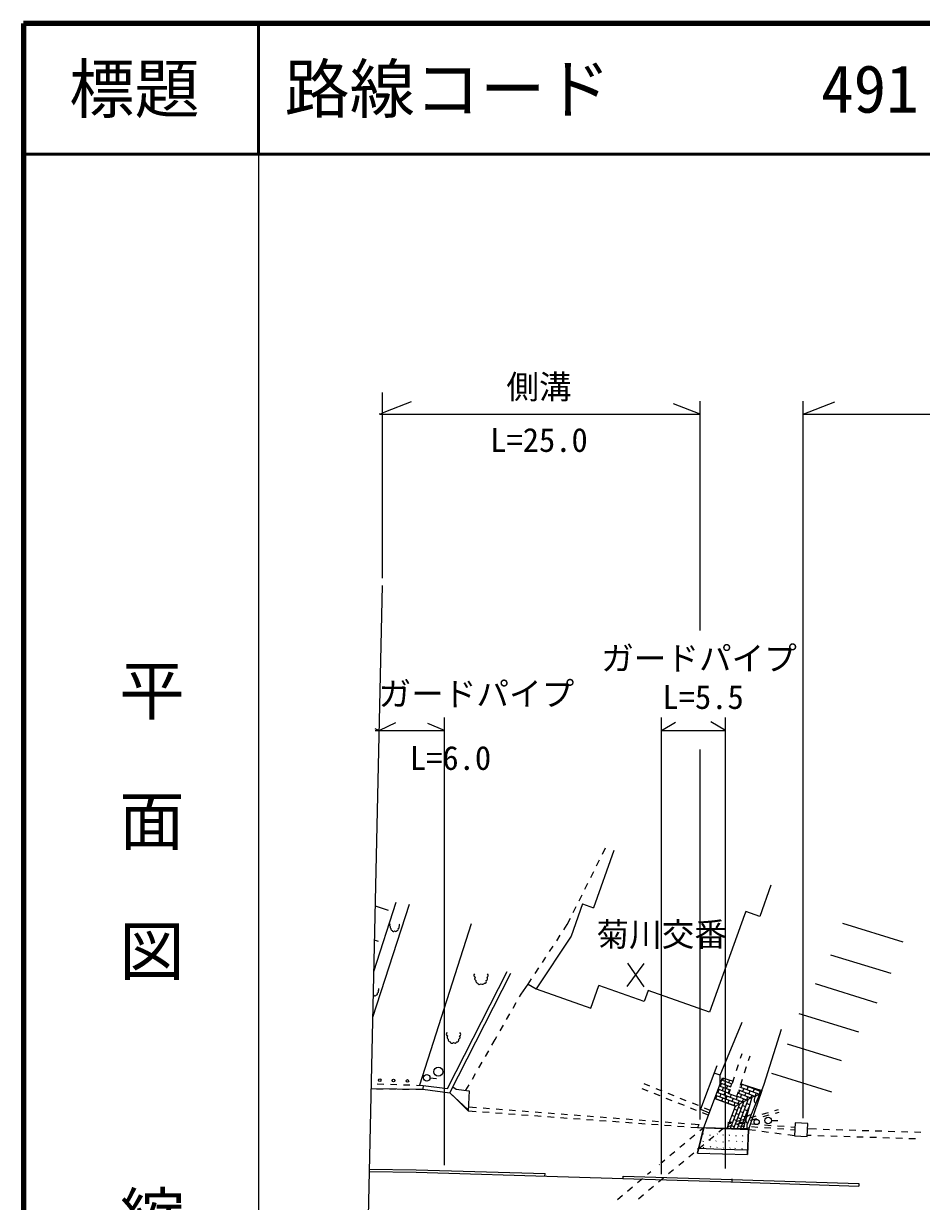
# Model space of a CAD drawing. Units: millimetres, scale not verified. Extents: x 40000 to 680000, y 20000 to 380000.
# Drawn here: x 40000 to 108836, y 289716 to 380000 of the extents above; entities that cross this region are included whole.
import ezdxf
from ezdxf.enums import TextEntityAlignment as Align

# ---------------------------------------------------------------- set-up
doc = ezdxf.new("R2010")
doc.units = ezdxf.units.MM
doc.header["$LTSCALE"] = 1000
for name, color, linetype, lineweight in [('M-BGD', 7, 'Continuous', 25), ('M-STR-HTXT', 7, 'Continuous', 13), ('M-TTL', 2, 'Continuous', 140), ('M-TTL-BAND', 7, 'Continuous', 25), ('M-TTL-LINE', 7, 'Continuous', 50)]:
    doc.layers.add(name, color=color, linetype=linetype, lineweight=lineweight)
doc.layers.add('M-TTL-TXT', color=7, linetype='Continuous')
doc.styles.add('@ＭＳ ゴシック', font='')
doc.styles.add('ＭＳ ゴシック', font='')
doc.styles.get('@ＭＳ ゴシック').set_extended_font_data('@MS Gothic')
doc.styles.get('ＭＳ ゴシック').set_extended_font_data('MS Gothic')

msp = doc.modelspace()

# ---------------------------------------------------------------- linework, layer by layer
at = {"layer": 'M-BGD'}
for p, q in [((67485, 336920), (66427, 288558)), ((85241, 316610), (83685, 312227)), ((84384, 316340), (84622, 316816)), ((83937, 315446), (84161, 315893)), ((83490, 314552), (83713, 314999)), ((83042, 313657), (83266, 314104)), ((69559, 312469), (66761, 303815)), ((68545, 312635), (66838, 307327)), ((82595, 312763), (82819, 313210)), ((82860, 312519), (83685, 312227)), ((66948, 312365), (67959, 312050)), ((82148, 311868), (82371, 312316)), ((74318, 310990), (70348, 298622)), ((81420, 310539), (81686, 310946)), ((81686, 310946), (81924, 311421)), ((102794, 311039), (107397, 309619)), ((66891, 309763), (67192, 309669)), ((80871, 309703), (81145, 310121)), ((80323, 308867), (80597, 309285)), ((79775, 308030), (80049, 308448)), ((86268, 306187), (87582, 307966)), ((86297, 307987), (87553, 306166)), ((101874, 308621), (106477, 307202)), ((79226, 307194), (79500, 307612)), ((78685, 306369), (78952, 306776)), ((83496, 304543), (84102, 306264)), ((87591, 305035), (84102, 306264)), ((105433, 304913), (100719, 306387)), ((78023, 305389), (78149, 305610)), ((77527, 304520), (77775, 304954)), ((77031, 303652), (77279, 304086)), ((93403, 299387), (95103, 303470)), ((99431, 304131), (104011, 302728)), ((76535, 302783), (76783, 303218)), ((75911, 301696), (76161, 302128)), ((76161, 302128), (76287, 302349)), ((98551, 301798), (102683, 300524)), ((75410, 300830), (75661, 301263)), ((94973, 300692), (95091, 301053)), ((95681, 300861), (95563, 300499)), ((74910, 299964), (75160, 300397)), ((94663, 299741), (94818, 300216)), ((95407, 300024), (95252, 299549)), ((71157, 299179), (71656, 299146)), ((74409, 299099), (74660, 299532)), ((94326, 298709), (93527, 299013)), ((93652, 299175), (93582, 298992)), ((93816, 298903), (93727, 298669)), ((94128, 299021), (94050, 298814)), ((94352, 298790), (94508, 299266)), ((95097, 299073), (94942, 298598)), ((97331, 299551), (101952, 298114)), ((66642, 298365), (70622, 298312)), ((67063, 298360), (67563, 298353)), ((67120, 298731), (67620, 298714)), ((68063, 298346), (68563, 298339)), ((68120, 298697), (68619, 298680)), ((69063, 298333), (69563, 298326)), ((69119, 298663), (69619, 298646)), ((70063, 298319), (70622, 298312)), ((70118, 298629), (70634, 298611)), ((70634, 298611), (70622, 298312)), ((70622, 298312), (72670, 298050)), ((72670, 298050), (74086, 296727)), ((73909, 298234), (74159, 298666)), ((87873, 298173), (87426, 298352)), ((88022, 298545), (87574, 298724)), ((88802, 297802), (88338, 297988)), ((88950, 298173), (88486, 298359)), ((89879, 297802), (89415, 297988)), ((95134, 297331), (93171, 298079)), ((93315, 298291), (93226, 298058)), ((94093, 297995), (93260, 298312)), ((94170, 298233), (93349, 298546)), ((93460, 297969), (93371, 297735)), ((93493, 298758), (93404, 298525)), ((94248, 298471), (93438, 298779)), ((93638, 298436), (93549, 298202)), ((93782, 298113), (93693, 297880)), ((93961, 298580), (93872, 298347)), ((94105, 298258), (94016, 298024)), ((94079, 297954), (94197, 298315)), ((94669, 297761), (94079, 297954)), ((94283, 298725), (94194, 298491)), ((94787, 298123), (94669, 297761)), ((95701, 297650), (94750, 298012)), ((94895, 298224), (94806, 297991)), ((96023, 297794), (94828, 298250)), ((96376, 297927), (94906, 298488)), ((96546, 298130), (94984, 298726)), ((95073, 298692), (94984, 298458)), ((95218, 298369), (95129, 298135)), ((95362, 298046), (95273, 297813)), ((95319, 298635), (95307, 298603)), ((95540, 298514), (95451, 298280)), ((95685, 298191), (95596, 297957)), ((95795, 298480), (95774, 298424)), ((96007, 298335), (95918, 298102)), ((96152, 298013), (96076, 297814)), ((96271, 298326), (96241, 298246)), ((96475, 298157), (96389, 297932)), ((89730, 297431), (89266, 297616)), ((90659, 297059), (90195, 297245)), ((90807, 297431), (90343, 297616)), ((91736, 297059), (91272, 297245)), ((94568, 297011), (92993, 297611)), ((92993, 297611), (94568, 297011)), ((93137, 297824), (93048, 297590)), ((94851, 297171), (93082, 297845)), ((93604, 297646), (93515, 297412)), ((93927, 297791), (93838, 297557)), ((94072, 297468), (93983, 297234)), ((94237, 297902), (94161, 297702)), ((94198, 295339), (94908, 297203)), ((94394, 297613), (94305, 297379)), ((94539, 297290), (94450, 297056)), ((94463, 295333), (95249, 297395)), ((94717, 297757), (94628, 297524)), ((95418, 297490), (94673, 297774)), ((94728, 295327), (95589, 297587)), ((94862, 297434), (94772, 297201)), ((94890, 297156), (94851, 297171)), ((95040, 297902), (94951, 297668)), ((95184, 297579), (95095, 297345)), ((95357, 296978), (95124, 297067)), ((95213, 297301), (95134, 297331)), ((95507, 297724), (95418, 297490)), ((95535, 297445), (95418, 297490)), ((95661, 297130), (95446, 297212)), ((95795, 297614), (95701, 297650)), ((95829, 297868), (95758, 297682)), ((74082, 296664), (74687, 296620)), ((74101, 296977), (74728, 296929)), ((75186, 296583), (75685, 296547)), ((75227, 296890), (75725, 296851)), ((76183, 296511), (76682, 296475)), ((76224, 296813), (76722, 296774)), ((77181, 296438), (77679, 296402)), ((77221, 296736), (77719, 296697)), ((78178, 296366), (78677, 296329)), ((78218, 296658), (78716, 296620)), ((79175, 296293), (79674, 296257)), ((79215, 296581), (79713, 296543)), ((80173, 296220), (80671, 296184)), ((80212, 296504), (80710, 296465)), ((81170, 296148), (81669, 296111)), ((81209, 296427), (81707, 296388)), ((82206, 296349), (82704, 296311)), ((83203, 296272), (83701, 296234)), ((84200, 296195), (84698, 296156)), ((91587, 296688), (91123, 296874)), ((92499, 296323), (92052, 296502)), ((92648, 296695), (92200, 296874)), ((93932, 295344), (94568, 297011)), ((93932, 295344), (94568, 297011)), ((94534, 296222), (94300, 296311)), ((94712, 296689), (94479, 296778)), ((94857, 296366), (94623, 296455)), ((95001, 296044), (94768, 296133)), ((95035, 296833), (94801, 296922)), ((95179, 296511), (94946, 296600)), ((94994, 295322), (95604, 296924)), ((95324, 296188), (95090, 296277)), ((95502, 296655), (95268, 296744)), ((95460, 296404), (95413, 296422)), ((95594, 296888), (95591, 296889)), ((95673, 296136), (96155, 296272)), ((96636, 296408), (97117, 296544)), ((96690, 296216), (97171, 296351)), ((97598, 296680), (97869, 296756)), ((97652, 296487), (97923, 296564)), ((82167, 296075), (82666, 296039)), ((83165, 296002), (83664, 295966)), ((84162, 295930), (84661, 295894)), ((85160, 295857), (85658, 295821)), ((85197, 296118), (85695, 296079)), ((86157, 295785), (86656, 295748)), ((86194, 296040), (86692, 296002)), ((87154, 295712), (87653, 295676)), ((87191, 295963), (87689, 295925)), ((88152, 295639), (88650, 295603)), ((88188, 295886), (88686, 295847)), ((89149, 295567), (89648, 295530)), ((89185, 295809), (89683, 295770)), ((90146, 295494), (90645, 295458)), ((90182, 295732), (90680, 295693)), ((91144, 295421), (91749, 295377)), ((91179, 295654), (91806, 295606)), ((91656, 293404), (92153, 295410)), ((92180, 295395), (91857, 295126)), ((93614, 295289), (93297, 295024)), ((94033, 295342), (93944, 295376)), ((93959, 295653), (94230, 295729)), ((94322, 295733), (94001, 295756)), ((94014, 295460), (94284, 295536)), ((94356, 295754), (94122, 295843)), ((94501, 295432), (94267, 295521)), ((94434, 295256), (94434, 295258)), ((94679, 295899), (94445, 295988)), ((94823, 295576), (94590, 295665)), ((94711, 295865), (95192, 296001)), ((94765, 295672), (95246, 295808)), ((95305, 295463), (94806, 295498)), ((95319, 295662), (94821, 295698)), ((95146, 295721), (94912, 295810)), ((95193, 295436), (95057, 295487)), ((95327, 295920), (95235, 295954)), ((95728, 295944), (96209, 296080)), ((96303, 295392), (95804, 295427)), ((96317, 295591), (95818, 295627)), ((97300, 295321), (96801, 295356)), ((97314, 295520), (96816, 295556)), ((97335, 295921), (97835, 295922)), ((98298, 295250), (97799, 295285)), ((98312, 295449), (97813, 295485)), ((99132, 295391), (98811, 295414)), ((100122, 295295), (100798, 295274)), ((101298, 295258), (101797, 295243)), ((91473, 294806), (91088, 294486)), ((92098, 294878), (92134, 294914)), ((92098, 294321), (92134, 294356)), ((92913, 294704), (92528, 294384)), ((92610, 294381), (92645, 294416)), ((92624, 294793), (92659, 294828)), ((93067, 294333), (93102, 294368)), ((93163, 294870), (93198, 294906)), ((93636, 294807), (93672, 294842)), ((94077, 294353), (94112, 294388)), ((94101, 294790), (94136, 294825)), ((94611, 294743), (94646, 294778)), ((94655, 294313), (94690, 294348)), ((95121, 294734), (95156, 294769)), ((95589, 295214), (95489, 293319)), ((96111, 295144), (95589, 295214)), ((97103, 295011), (96607, 295077)), ((98094, 294878), (97598, 294945)), ((99112, 294742), (98589, 294812)), ((99118, 295192), (98796, 295214)), ((99112, 294742), (100077, 294696)), ((100077, 294696), (100081, 294784)), ((100106, 294795), (100382, 294786)), ((100882, 294771), (101382, 294755)), ((101881, 294740), (102381, 294724)), ((102297, 295227), (102797, 295211)), ((102881, 294709), (103381, 294693)), ((103297, 295196), (103796, 295180)), ((103880, 294678), (104380, 294662)), ((104296, 295165), (104796, 295149)), ((104880, 294646), (105380, 294631)), ((105296, 295134), (105795, 295118)), ((105879, 294615), (106379, 294600)), ((106295, 295103), (106795, 295087)), ((106879, 294584), (107379, 294569)), ((107295, 295072), (107794, 295056)), ((107879, 294553), (108378, 294538)), ((108294, 295040), (108794, 295025)), ((89936, 293525), (89552, 293205)), ((90704, 294166), (90320, 293846)), ((91376, 293424), (90992, 293104)), ((91721, 293669), (91725, 293789)), ((91751, 293788), (93503, 293735)), ((92144, 294064), (91760, 293744)), ((92107, 293828), (92142, 293864)), ((92641, 293883), (92677, 293918)), ((93138, 293854), (93173, 293889)), ((93503, 293735), (95507, 293670)), ((93630, 294267), (93666, 294303)), ((93638, 293791), (93673, 293826)), ((94135, 293792), (94170, 293828)), ((94547, 293779), (94583, 293814)), ((95072, 293738), (95107, 293773)), ((95082, 294273), (95117, 294308)), ((88759, 292544), (88737, 292526)), ((89168, 292885), (88845, 292616)), ((90608, 292784), (90224, 292463)), ((91656, 293404), (95489, 293319)), ((92572, 293384), (92595, 293407)), ((66475, 292000), (66502, 291999)), ((66478, 292200), (66507, 292199)), ((66502, 291999), (70090, 291951)), ((66507, 292199), (70094, 292151)), ((70090, 291951), (93467, 291235)), ((70094, 292151), (79982, 291848)), ((79975, 291648), (79982, 291848)), ((85973, 291465), (85979, 291664)), ((85979, 291664), (93474, 291435)), ((88084, 291982), (87832, 291772)), ((89840, 292143), (89456, 291823)), ((86679, 290811), (86295, 290491)), ((87448, 291452), (87064, 291131)), ((88303, 290863), (87919, 290543)), ((89072, 291503), (88687, 291183)), ((93467, 291235), (104037, 290894)), ((93474, 291435), (104043, 291094)), ((94329, 291234), (94333, 291457)), ((104043, 291094), (104037, 290894)), ((85911, 290171), (85527, 289851)), ((87535, 290223), (87151, 289903))]:
    msp.add_line(p, q, dxfattribs=at)
for points in [[(97291, 313947), (96458, 311558), (95370, 311934), (95264, 311690), (92592, 304216), (87894, 305887), (87591, 305035)], [(82860, 312519), (81988, 310060), (79304, 306020)], [(70609, 298313), (72670, 298050), (77346, 307204)], [(70647, 298610), (72499, 298374), (77079, 307340)], [(78149, 305610), (78685, 306369), (79304, 306020), (83496, 304543)], [(96603, 298218), (96777, 298717), (98104, 302923)], [(93154, 300115), (91890, 296790), (92574, 296509)], [(92149, 295396), (93596, 299193), (94399, 298933)], [(93414, 298686), (93403, 299387), (92940, 299552)], [(72898, 298495), (73154, 298312), (74171, 298207), (74083, 296664), (73208, 297525), (72670, 298050)], [(94989, 298742), (96603, 298218), (95696, 295607), (95589, 295214)], [(96431, 297948), (95439, 295560), (95441, 295312)], [(95824, 297719), (96431, 297948), (96603, 298218)], [(94568, 297011), (95824, 297719), (95160, 295318)], [(92149, 295396), (91656, 293404), (95489, 293319), (95589, 295214), (91680, 295362), (91806, 295606)], [(92149, 295396), (93932, 295344), (95441, 295312), (95664, 295373)]]:
    msp.add_lwpolyline(points, dxfattribs=at)
msp.add_lwpolyline([(99112, 294742), (100077, 294696), (100123, 295688), (99158, 295733)], close=True, dxfattribs=at)
for centre, radius in [((71805, 299661), 350), ((67306, 299018), 100), ((68355, 298980), 100), ((69428, 298953), 100), ((70908, 299195), 250), ((97085, 295921), 250), ((96201, 295809), 200)]:
    msp.add_circle(centre, radius, dxfattribs=at)
for centre, radius, start, end in [((68164, 310899), 105, 131.69646, 250.31174), ((68204, 310726), 105, 135.42172, 248.97879), ((68264, 310591), 105, 159.44718, 269.02338), ((68628, 310584), 105, 265.11615, 25.19228), ((68697, 310730), 105, 284.47614, 41.84201), ((68729, 310895), 105, 295.5816, 51.83622), ((68363, 310518), 105, 197.56364, 321.14954), ((68523, 310522), 105, 221.4806, 335.92433), ((74673, 307044), 150, 131.69646, 250.31174), ((75481, 307038), 150, 295.5816, 51.83622), ((74730, 306798), 150, 135.42172, 248.97879), ((74816, 306605), 150, 159.44718, 269.02338), ((74957, 306500), 150, 197.56364, 321.14954), ((75186, 306506), 150, 221.4806, 335.92433), ((75336, 306594), 150, 265.11615, 25.19228), ((75434, 306803), 150, 284.47614, 41.84201), ((66777, 305583), 105, 281.38824, 321.14954), ((66937, 305587), 105, 221.4806, 335.92433), ((67042, 305649), 105, 265.11615, 25.19228), ((67111, 305795), 105, 284.47614, 41.84201), ((67143, 305960), 105, 295.5816, 51.83622), ((72559, 302545), 150, 131.69646, 250.31174), ((73367, 302539), 150, 295.5816, 51.83622), ((72616, 302298), 150, 135.42172, 248.97879), ((72702, 302106), 150, 159.44718, 269.02338), ((72843, 302001), 150, 197.56364, 321.14954), ((73072, 302006), 150, 221.4806, 335.92433), ((73222, 302095), 150, 265.11615, 25.19228), ((73320, 302304), 150, 284.47614, 41.84201), ((96373, 297497), 370, 86.36724, 228.51795), ((95736, 295962), 370, 86.36724, 228.51795)]:
    msp.add_arc(centre, radius, start, end, dxfattribs=at)
at = {"layer": 'M-STR-HTXT'}
for p, q in [((67514, 338235), (67514, 351729)), ((67777, 350256), (69733, 351032)), ((91860, 350053), (89831, 350841)), ((91860, 333482), (91860, 351053)), ((99763, 296108), (99763, 351053)), ((99763, 350053), (102193, 351017)), ((67292, 350053), (67773, 350053)), ((67318, 350089), (67293, 350099)), ((67304, 350068), (67777, 350256)), ((67773, 350053), (91860, 350053)), ((99763, 350053), (202887, 350239)), ((67514, 337497), (67514, 338235)), ((67232, 325825), (66953, 325943)), ((67304, 325833), (68544, 326421)), ((72284, 325804), (71006, 326343)), ((72284, 292488), (72284, 326804)), ((88917, 291800), (88917, 326804)), ((88917, 325804), (89969, 326443)), ((93826, 325804), (92699, 326468)), ((93826, 292250), (93826, 326804)), ((66951, 325804), (67242, 325804)), ((67242, 325804), (72284, 325804)), ((88917, 325804), (93826, 325804)), ((91860, 296008), (91860, 324364))]:
    msp.add_line(p, q, dxfattribs=at)
at = {"layer": 'M-TTL'}
for p, q in [((40000, 380000), (40000, 20000)), ((680000, 380000), (40000, 380000))]:
    msp.add_line(p, q, dxfattribs=at)
at = {"layer": 'M-TTL-BAND'}
msp.add_line((58000, 370000), (58000, 20000), dxfattribs=at)
at = {"layer": 'M-TTL-LINE'}
for p, q in [((58000, 380000), (58000, 370000)), ((40000, 370000), (680000, 370000))]:
    msp.add_line(p, q, dxfattribs=at)

# ---------------------------------------------------------------- texts
at = {"layer": 'M-BGD', "style": 'ＭＳ ゴシック'}
msp.add_text('菊川交番', height=1833, dxfattribs=at).set_placement((93925, 308725), align=Align.BOTTOM_RIGHT)
at = {"layer": 'M-STR-HTXT', "style": 'ＭＳ ゴシック'}
for s, p in [('側溝', (79516, 350686)), ('L=25.0', (79514, 346617)), ('ガードパイプ', (91783, 329880)), ('ガードパイプ', (74717, 327158))]:
    msp.add_text(s, height=1833, dxfattribs=at).set_placement(p, align=Align.BOTTOM_CENTER)
for s, p in [('L=5.5', (95215, 326914)), ('L=6.0', (75850, 322244))]:
    msp.add_text(s, height=1833, dxfattribs=at).set_placement(p, align=Align.BOTTOM_RIGHT)
at = {"layer": 'M-TTL-BAND', "style": '@ＭＳ ゴシック'}
for s, p in [('平  面  図', (49777, 306475)), ('縮尺千分の一', (49777, 261030))]:
    msp.add_text(s, height=3666, rotation=270, dxfattribs=at).set_placement(p, align=Align.MIDDLE_RIGHT)
at = {"layer": 'M-TTL-TXT', "style": 'ＭＳ ゴシック'}
msp.add_text('標題', height=3666, dxfattribs=at).set_placement((48500, 375000), align=Align.MIDDLE_CENTER)
for s, p in [('路線コード', (60000, 375000)), ('491', (101142, 375000))]:
    msp.add_text(s, height=3666, dxfattribs=at).set_placement(p, align=Align.MIDDLE_LEFT)

doc.saveas('drawing.dxf')
